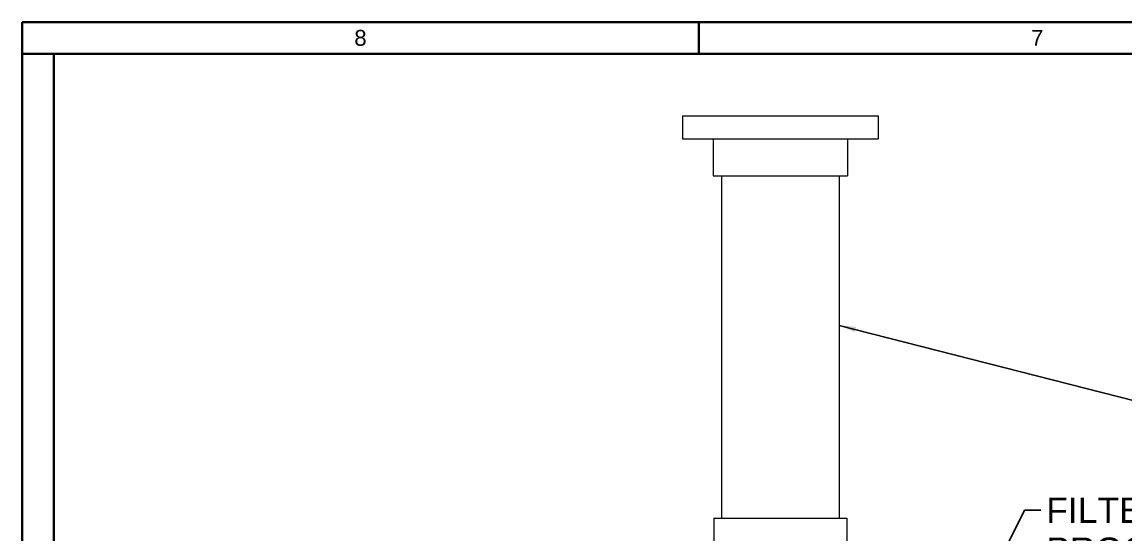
# Model space of a CAD drawing. Header units: inches. Extents: x 12 to 318, y 5 to 204.
# Drawn here: x 11.9 to 74, y 175.4 to 204.2 of the extents above; entities that cross this region are included whole.
import ezdxf

# ---------------------------------------------------------------- set-up
doc = ezdxf.new("R2010")
doc.units = ezdxf.units.IN
doc.header["$LTSCALE"] = 9.5
doc.header["$MEASUREMENT"] = 0
doc.layers.get('0').update_dxf_attribs({"lineweight": 25})
for name, color, linetype, lineweight in [('Border', 7, 'Continuous', 35), ('Symbol', 7, 'Continuous', 25), ('Symbol (ANSI)', 7, 'Continuous', 25), ('Visible', 7, 'Continuous', 18)]:
    doc.layers.add(name, color=color, linetype=linetype, lineweight=lineweight)
doc.styles.add('MEMCOR Medium', font='arial.ttf')
doc.styles.add('Standard A-B-C', font='arial.ttf')
doc.styles.add('Standard D-E', font='arial.ttf')
doc.dimstyles.new('Default (ANSI)$7', dxfattribs={"dimscale": 9.5, "dimtxt": 0.15, "dimasz": 0.098425, "dimexe": 0.125, "dimexo": 0.0625, "dimgap": 0.031496, "dimtad": 0, "dimtih": 1, "dimtoh": 1, "dimdec": 4, "dimrnd": 1e-08, "dimzin": 3, "dimdsep": 46, "dimlunit": 5, "dimtxsty": 'MEMCOR Medium', "dimcen": 0.09, "dimdle": 0.393701, "dimclrd": 256, "dimclre": 256, "dimclrt": 256, "dimadec": 0, "dimazin": 1, "dimtfac": 0.8, "dimtofl": 0, "dimtmove": 0, "dimatfit": 3, "dimfxl": 1, "dimfrac": 1, "dimtolj": 1, "dimtzin": 4, "dimlwd": -1, "dimlwe": -1, "dimarcsym": 0})
doc.dimstyles.new('in [mm] D-E NeptuneBenson$7', dxfattribs={"dimscale": 9.5, "dimtxt": 0.15, "dimasz": 0.098425, "dimexe": 0.125, "dimexo": 0.063, "dimgap": 0.031496, "dimtad": 0, "dimtih": 1, "dimtoh": 1, "dimdec": 4, "dimrnd": 1e-08, "dimzin": 3, "dimdsep": 46, "dimlunit": 5, "dimtxsty": 'Standard D-E', "dimcen": 0.09, "dimdle": 0.393701, "dimclrd": 256, "dimclre": 256, "dimclrt": 256, "dimadec": 1, "dimazin": 1, "dimtfac": 1, "dimtofl": 0, "dimtmove": 0, "dimatfit": 3, "dimfxl": 1, "dimfrac": 1, "dimtolj": 1, "dimtzin": 4, "dimlwd": -1, "dimlwe": -1, "dimarcsym": 0})

# ---------------------------------------------------------------- blocks, each defined once
blk = doc.blocks.new('Borders 22x34_D')
at = {"layer": 'Border'}
for p, q in [((33.5, 21.5), (1.25, 21.5)), ((1.25, 21.5), (1.25, 0.5)), ((5.2578, 21.5), (5.2578, 21.3125)), ((33.3125, 21.3125), (1.25, 21.3125)), ((1.4375, 0.5), (1.4375, 21.3125))]:
    blk.add_line(p, q, dxfattribs=at)
at = {"layer": 'Border', "char_height": 0.094, "attachment_point": 5, "style": 'Standard A-B-C'}
for s, insert in [('\\fArial|b0|i0;\\H0.0940;8', (3.2539, 21.4062)), ('\\fArial|b0|i0;\\H0.0940;7', (7.2617, 21.4069))]:
    blk.add_mtext(s, dxfattribs=dict(at, insert=insert))

msp = doc.modelspace()

# ---------------------------------------------------------------- linework, layer by layer
at = {"layer": 'Visible'}
for p, q in [((49.029811, 198.980271), (60.029811, 198.980271)), ((49.029811, 198.980271), (49.029811, 197.699021)), ((60.029811, 198.980271), (60.029811, 197.699021)), ((49.029811, 197.699021), (60.029811, 197.699021)), ((50.748561, 197.699021), (50.748561, 195.605271)), ((58.311061, 197.699021), (58.311061, 195.605271)), ((50.748561, 195.605271), (58.311061, 195.605271)), ((51.217311, 195.605271), (51.217311, 176.379607)), ((57.842311, 195.605271), (57.842311, 176.379607)), ((50.785311, 176.379607), (58.274311, 176.379607)), ((50.785311, 176.379607), (50.785311, 172.867607)), ((58.274311, 176.379607), (58.274311, 172.867607))]:
    msp.add_line(p, q, dxfattribs=at)

# ---------------------------------------------------------------- block references
at = {"xscale": 9.5, "yscale": 9.5, "zscale": 9.5}
msp.add_blockref('Borders 22x34_D', (0, 0), dxfattribs=at)

# ---------------------------------------------------------------- texts
at = {"layer": 'Symbol', "insert": (69.4944, 177.528653), "char_height": 1.42500005, "width": 14.7137778, "attachment_point": 1, "line_spacing_factor": 0.944221, "style": 'Standard D-E'}
msp.add_mtext('\\fArial|b0|i0;FILTER\\P\\fArial|b0|i0;PROGRAMMER', dxfattribs=at)

# ---------------------------------------------------------------- leaders
at = {"layer": 'Symbol', "annotation_type": 0, "has_hookline": 1, "hookline_direction": 0, "text_width": 14.530918}
msp.add_leader([(65.868442, 171.98153), (68.260148, 176.816152), (69.195187, 176.816152)], dimstyle='in [mm] D-E NeptuneBenson$7', override={"dimtad": 0}, dxfattribs=at)
at = {"layer": 'Symbol (ANSI)', "annotation_type": 0, "has_hookline": 1, "hookline_direction": 0, "text_width": 29.443845}
msp.add_leader([(57.842311, 187.207275), (89.002582, 179.257262), (89.638409, 179.232281)], dimstyle='Default (ANSI)$7', override={"dimtad": 0}, dxfattribs=at)

doc.saveas('drawing.dxf')
